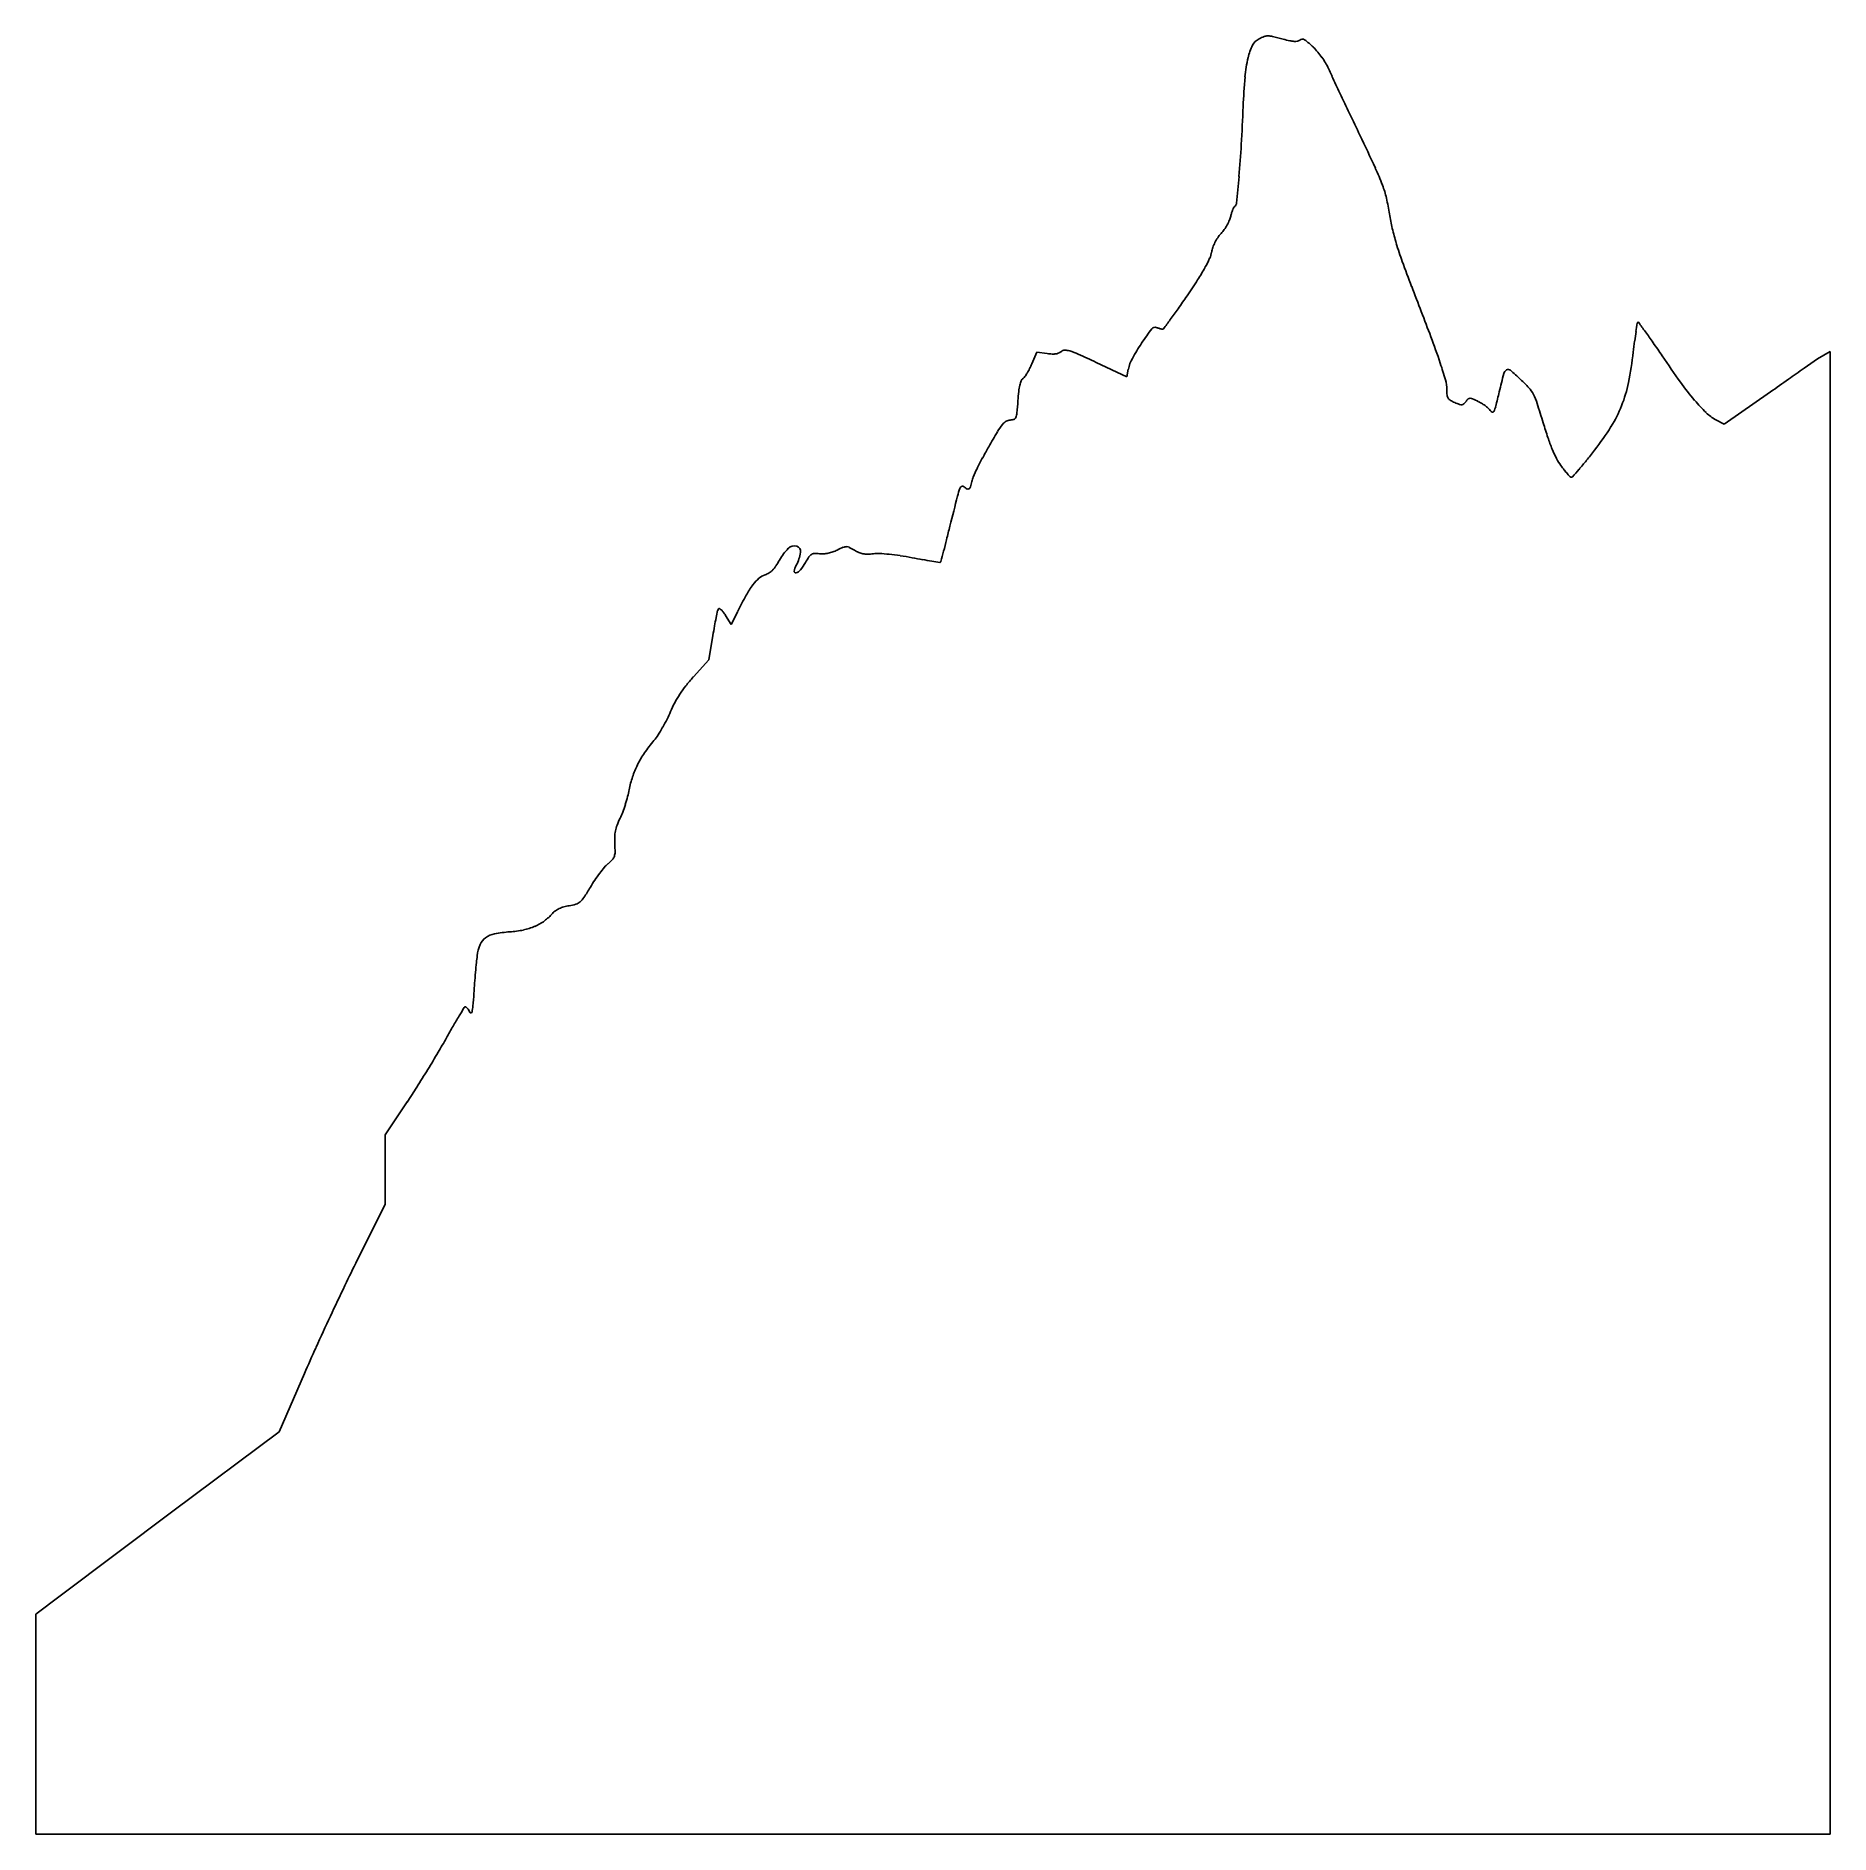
# Model space of a CAD drawing. Header units: millimetres. Extents: x 0 to 18669, y 0 to 18717.
import ezdxf

# ---------------------------------------------------------------- set-up
doc = ezdxf.new("R2010")
doc.units = ezdxf.units.MM

msp = doc.modelspace()

# ---------------------------------------------------------------- linework, layer by layer
at = {"color": 7, "linetype": 'Continuous', "lineweight": 25}
for p, q in [((10363, 15303), (10415, 15424)), ((10415, 15424), (10522, 15410)), ((18399, 15257), (18540, 15355)), ((18540, 15355), (18669, 15433)), ((18669, 0), (18669, 15433)), ((11031, 15319), (11351, 15168)), ((11351, 15168), (11367, 15248)), ((17569, 14674), (18049, 15012)), ((17481, 14721), (17569, 14674)), ((7175, 12685), (7233, 12589)), ((7233, 12589), (7302, 12727)), ((7003, 12224), (7044, 12476)), ((6841, 12044), (7003, 12224)), ((3632, 7277), (3862, 7620)), ((3632, 6553), (3632, 7277)), ((3344, 5975), (3632, 6553)), ((2532, 4188), (2794, 4793)), ((1425, 3360), (2532, 4188)), ((251, 2481), (1425, 3360)), ((251, 2481), (0, 2288)), ((0, 2288), (0, 0)), ((0, 0), (18669, 0))]:
    msp.add_line(p, q, dxfattribs=at)
for centre, radius, start, end in [((12817, 18607), 110, 88.7912, 109.632), ((13182, 18357), 584, 153.3368, 166.8035), ((12798, 18550), 154, 117.1266, 153.3368), ((12926, 18301), 434, 109.6321, 117.1265), ((12814, 18484), 233, 76.4942, 88.7912), ((11785, 14200), 4638, 75.0974, 76.4943), ((13328, 19999), 1362, 255.0975, 258.0531), ((13108, 18956), 296, 258.0531, 267.2304), ((13100, 18794), 134, 267.2304, 281.5789), ((13116, 18716), 54.5, 281.579, 309.6902), ((13177, 18642), 42.1, 55.1618, 129.6902), ((12820, 18128), 668, 45.1757, 55.1618), ((12704, 18011), 832, 35.4441, 45.1758), ((13974, 18172), 1398, 166.8035, 175.1398), ((12811, 18088), 701, 24.3725, 35.4442), ((19076, 20926), 6176, 204.3725, 205.1744), ((19627, 17691), 7071, 175.1398, 177.6465), ((126501, 71418), 124877, 205.1745, 205.26457), ((-12049, 18993), 24632, 356.7251, 357.6466), ((124289, 70374), 122431, 205.26466, 205.37398), ((159465, 87057), 161362, 205.37399, 205.46292), ((-15975, 3516), 32953, 24.8054, 25.4629), ((428, 18279), 12134, 355.16, 356.7251), ((-17323, 19782), 29949, 354.6236, 355.1599), ((11590, 16256), 2586, 20.5717, 24.8054), ((12950, 16766), 1134, 13.28, 20.5718), ((12909, 16738), 487, 163.6323, 167.8912), ((12792, 16772), 365, 158.3478, 163.6323), ((12743, 16792), 312, 153.2471, 158.3479), ((12489, 16920), 27, 122.611, 153.2471), ((12450, 16980), 43.9, 302.611, 354.6236), ((12091, 16564), 2016, 8.5419, 13.28), ((15979, 17148), 1916, 188.5418, 193.1111), ((12646, 16379), 422, 138.0433, 145.7385), ((12020, 16941), 420, 318.0433, 325.248), ((11868, 17047), 606, 325.248, 330.7192), ((11906, 17025), 561, 330.7192, 336.3035), ((12227, 16884), 211, 336.3035, 347.8912), ((16425, 17252), 2373, 193.1111, 197.0023), ((12510, 16423), 279, 160.6617, 170.915), ((12640, 16377), 417, 153.0717, 160.6617), ((12669, 16363), 450, 145.7385, 153.0717), ((17894, 17701), 3910, 197.0023, 199.9224), ((9967, 17538), 2520, 327.3269, 330.697), ((10864, 17034), 1490, 330.697, 334.9125), ((11992, 16506), 245, 334.9126, 350.9149), ((27587, 21214), 14220, 199.9223, 201.0396), ((5477, 20417), 7854, 325.8825, 327.3268), ((-77666, -19273), 98552, 20.71415, 21.03959), ((4380, 21160), 9178, 324.8586, 325.8826), ((1134, 23745), 13325, 322.6883, 323.203), ((7936, 18657), 4830, 323.2031, 324.8586), ((32057, 13371), 15574, 171.302, 171.6213), ((16681, 15724), 18, 135, 171.3018), ((16672, 15733), 5.19, 36.2994, 134.9999), ((-3163, 1163), 24616, 36.017, 36.2994), ((14339, 13618), 3412, 143.0392, 146.1406), ((11644, 15645), 40.1, 69.2605, 143.0392), ((11865, 16229), 584, 249.2604, 250.9471), ((11903, 16337), 699, 250.9471, 252.4219), ((11881, 16269), 627, 252.4218, 253.9074), ((11748, 15807), 146, 253.9073, 258.2828), ((11721, 15677), 13.3, 258.283, 322.6883), ((6317, 12486), 8764, 18.7957, 20.7142), ((26375, 14292), 9819, 172.6901, 173.3707), ((21967, 14858), 5374, 171.6214, 172.6901), ((11580, 11881), 6389, 34.7592, 36.017), ((10595, 15950), 545, 262.3606, 267.7589), ((10582, 15617), 212, 267.7589, 278.6873), ((10593, 15541), 135, 278.6873, 292.744), ((10612, 15498), 87.7, 292.744, 312.1446), ((10706, 15393), 52.8, 89.8669, 132.1447), ((10705, 15272), 174, 72.475, 89.867), ((10523, 14695), 779, 65.584, 72.4751), ((5132, 2819), 13822, 64.736, 65.584), ((11758, 15167), 399, 151.0731, 168.2853), ((13295, 14318), 2155, 146.1405, 151.0732), ((12859, 15863), 3788, 348.5017, 353.3707), ((6295, 8214), 12821, 34.0122, 34.7591), ((26603, 21918), 11678, 214.0121, 215.6524), ((10223, 15218), 82.2, 306.1749, 324.5496), ((9788, 15528), 616, 324.5497, 328.713), ((9705, 15578), 713, 328.713, 332.9226), ((9631, 15616), 796, 332.9225, 336.7976), ((11675, 14309), 3104, 15.4604, 18.7957), ((22716, 13243), 7695, 165.2519, 166.7148), ((15336, 15186), 62.9, 120.5631, 165.2519), ((15321, 15211), 34.4, 50.0056, 120.5631), ((13810, 13409), 2385, 46.5968, 50.0057), ((77958, -69971), 103977, 124.94611, 125.05612), ((12373, 14773), 2160, 173.573, 176.079), ((10823, 14948), 600, 167.0705, 173.5729), ((10542, 15012), 312, 158.1686, 167.0704), ((10304, 15107), 55.4, 126.175, 158.1685), ((14294, 15034), 387, 0, 15.4604), ((15200, 15034), 519, 180, 186.1876), ((14760, 14986), 76.3, 186.1877, 211.6723), ((5043, 17416), 10464, 345.8691, 346.7148), ((14469, 14106), 1426, 41.6779, 46.5968), ((15280, 14829), 340, 27.4068, 41.6779), ((15038, 14703), 613, 17.9317, 27.4069), ((15172, 15393), 1428, 338.4155, 348.5017), ((19656, 16935), 3129, 215.6524, 220.0217), ((120014, -129908), 177196, 125.05607, 125.12987), ((10046, 14805), 163, 338.5814, 354.9431), ((3639, 15372), 6595, 354.9432, 356.079), ((14753, 14982), 68.4, 211.6722, 239.1204), ((14913, 15249), 379, 239.1204, 246.843), ((15074, 15625), 788, 246.843, 250.6604), ((14833, 14938), 60, 250.6603, 275.7811), ((14835, 14912), 34.2, 275.781, 312.7454), ((14742, 15013), 172, 312.7455, 323.9434), ((15033, 14801), 189, 133.1891, 143.9435), ((14923, 14918), 27.7, 88.8339, 133.1891), ((14922, 14880), 65.8, 65.0294, 88.8339), ((14131, 13181), 1940, 62.9711, 65.0293), ((14777, 14447), 519, 58.0073, 62.9711), ((14785, 14461), 503, 52.9242, 58.0074), ((14830, 14520), 428, 47.744, 52.9243), ((15067, 14780), 76.6, 29.2326, 47.7441), ((15165, 14835), 35.6, 209.2327, 252.3189), ((15158, 14815), 14.8, 252.319, 334.1732), ((14925, 14928), 274, 334.1731, 345.8692), ((6566, 11961), 9517, 16.6508, 17.9317), ((15266, 15355), 1327, 327.8686, 338.4155), ((18530, 15990), 1658, 220.0218, 226.0637), ((17700, 15128), 462, 226.0637, 241.696), ((10557, 14267), 643, 141.0564, 149.0574), ((10189, 14564), 170, 122.8049, 141.0564), ((10138, 14643), 75.4, 89.3431, 122.8049), ((10140, 14824), 105, 269.3432, 290.5059), ((10165, 14758), 35, 290.506, 338.5813), ((19928, 15958), 4429, 196.6508, 198.7154), ((13910, 16207), 2928, 322.0331, 327.8687), ((13519, 12377), 4153, 150.2273, 152.008), ((17655, 10011), 8918, 149.0574, 150.2274), ((17608, 15172), 1980, 198.7155, 202.4847), ((17003, 14921), 1325, 202.4847, 207.0934), ((12755, 12783), 3289, 152.008, 154.1293), ((16336, 14580), 575, 207.0934, 215.6945), ((16993, 15052), 1384, 215.6946, 218.1073), ((12708, 17065), 4404, 319.5066, 321.0536), ((9826, 19394), 8109, 321.0536, 322.0331), ((9124, 14195), 625, 343.9687, 349.2398), ((9950, 14038), 216, 156.0111, 169.2398), ((12602, 12858), 3118, 154.1293, 156.0111), ((16555, 14708), 827, 218.1073, 221.655), ((16666, 14807), 977, 221.655, 224.1149), ((15977, 14139), 16.5, 224.1149, 270), ((15977, 14140), 17.3, 270, 318.982), ((7587, 21437), 11137, 318.982, 319.5066), ((104041, -9918), 97415, 165.83051, 166.02051), ((10429, 13716), 865, 160.3411, 165.8305), ((9650, 13994), 38.6, 115.2222, 160.3411), ((9643, 14010), 21.2, 44.9999, 115.2221), ((9782, 14149), 176, 225, 237.8565), ((9699, 14017), 19.1, 237.8565, 303.3702), ((9688, 14033), 38, 303.3703, 343.9686), ((-15343, 19802), 25612, 345.6937, 346.0205), ((8226, 12994), 556, 135.5669, 151.4419), ((7891, 13323), 86.5, 72.9695, 135.5668), ((7515, 13412), 447, 332.6556, 350.9576), ((7899, 13351), 57.5, 350.9576, 72.9695), ((8842, 12765), 958, 146.4759, 150.6615), ((8116, 13246), 87.3, 122.2223, 146.4758), ((8102, 13268), 62.1, 91.5519, 122.2222), ((8111, 12965), 365, 83.2643, 91.5518), ((8181, 13564), 239, 263.2643, 273.7146), ((8174, 13676), 351, 273.7146, 281.5427), ((8168, 13708), 383, 281.5426, 289.056), ((8168, 13706), 381, 289.056, 296.6007), ((8882, 12281), 1213, 113.3446, 116.6008), ((8433, 13321), 79.4, 89.5299, 113.3446), ((8433, 13333), 68.2, 62.9369, 89.53), ((8113, 12706), 771, 58.4453, 62.937), ((8690, 13646), 332, 238.4454, 247.2307), ((8644, 13536), 212, 247.2307, 259.5005), ((8651, 13572), 249, 259.5005, 270.6757), ((8647, 13912), 589, 270.6758, 276.5446), ((8759, 12937), 392, 87.0223, 96.5446), ((8678, 11395), 1937, 84.1066, 87.0223), ((8627, 10898), 2437, 81.3634, 84.1066), ((8500, 10062), 3282, 79.169, 81.3634), ((-55543, 30560), 67227, 345.07528, 345.16902), ((-3711, 16836), 13609, 345.1691, 345.6937), ((7645, 12933), 184, 108.3145, 131.2757), ((7528, 13289), 191, 288.3145, 302.268), ((7519, 13303), 207, 302.268, 315.3856), ((7456, 13365), 295, 315.3855, 326.0977), ((7079, 13618), 749, 326.0977, 331.442), ((8109, 13104), 223, 152.6556, 169.5977), ((7905, 13142), 14.7, 169.5977, 286.449), ((7882, 13218), 94, 286.4489, 321.3509), ((7517, 13510), 561, 321.3509, 330.6616), ((10894, 22574), 9457, 259.169, 259.8504), ((10107, 18178), 4990, 259.8504, 260.9498), ((12269, 31754), 18738, 260.9498, 261.2052), ((9406, 13245), 8.62, 261.2051, 314.9999), ((9400, 13250), 16.5, 315, 345.0754), ((8221, 12436), 949, 143.1943, 150.9599), ((7816, 12739), 443, 131.2757, 143.1944), ((12353, 11575), 5386, 167.5595, 168.3554), ((7155, 12722), 62, 148.2825, 167.5595), ((7108, 12751), 7.86, 62.3684, 148.2825), ((7075, 12687), 79.4, 46.4507, 62.3684), ((6999, 12607), 190, 36.337, 46.4507), ((11269, 10744), 4435, 150.9599, 153.4339), ((12955, 11506), 5990, 169.7199, 170.6781), ((10738, 11908), 3737, 168.3554, 169.7199), ((6781, 12447), 461, 31.112, 36.337), ((8229, 10789), 1872, 137.8966, 141.593), ((7596, 11275), 1073, 146.7035, 152.1685), ((7715, 11197), 1215, 141.593, 146.7034), ((4998, 12399), 1759, 330.022, 333.1621), ((5576, 12107), 1112, 333.1622, 337.5904), ((7606, 11270), 1084, 152.1685, 157.5904), ((5938, 11791), 640, 320.356, 326.8457), ((5079, 12352), 1665, 326.8457, 330.022), ((7215, 10649), 1070, 145.6195, 153.3243), ((7801, 10248), 1780, 140.356, 145.6194), ((7092, 10711), 931, 153.3243, 161.6396), ((5201, 11051), 988, 345.2126, 349.5406), ((7154, 10690), 997, 161.6395, 169.5407), ((4528, 11226), 1685, 339.5171, 342.3739), ((4478, 11242), 1736, 342.374, 345.2125), ((6416, 10362), 394, 159.1521, 168.4155), ((6893, 10180), 905, 154.1753, 159.1521), ((5423, 10892), 729, 334.1753, 339.5171), ((6771, 10352), 749, 177.9742, 183.6599), ((6396, 10366), 374, 168.4154, 177.9741), ((4691, 10219), 1335, 0.1175, 3.66), ((5620, 10496), 517, 310.0851, 317.0179), ((5927, 10210), 97.3, 317.0178, 340.8911), ((5893, 10222), 133, 340.8911, 0.1176), ((7033, 9106), 1470, 145.9389, 149.2859), ((7180, 9006), 1648, 142.8664, 145.9388), ((7028, 9122), 1457, 139.7618, 142.8663), ((6156, 9860), 315, 130.0852, 139.7617), ((5520, 9865), 215, 311.1682, 327.1925), ((2754, 11648), 3507, 327.1926, 329.2859), ((4999, 9908), 497, 305.9889, 319.1707), ((5513, 9464), 182, 125.9002, 139.1706), ((5547, 9417), 239, 115.0839, 125.9002), ((5571, 9366), 296, 105.4152, 115.084), ((5616, 9203), 465, 98.5285, 105.4152), ((5468, 10188), 531, 278.5285, 286.5033), ((5586, 9790), 116, 286.5033, 311.1682), ((4815, 9143), 232, 100.8294, 126.3334), ((5018, 8082), 1312, 93.7575, 100.8294), ((4866, 10393), 1004, 273.7575, 281.8166), ((4944, 10021), 623, 281.8166, 293.3355), ((4983, 9930), 525, 293.3355, 305.9889), ((5084, 9076), 497, 158.4349, 172.4179), ((4774, 9199), 163, 126.3334, 158.435), ((13875, 8137), 9338, 174.2566, 174.883), ((6763, 8852), 2190, 172.4179, 174.2566), ((13139, 8184), 8601, 175.5053, 176.222), ((14912, 8044), 10379, 174.8829, 175.5053), ((4469, 8598), 13.1, 90, 148.0403), ((4469, 8598), 13, 46.5774, 90), ((4093, 8656), 455, 347.7385, 355.3075), ((-3718, 9297), 8293, 355.3076, 356.222), ((8257, 6155), 4519, 148.5123, 150.0544), ((15229, 1884), 12696, 148.0402, 148.5123), ((4394, 8518), 122, 38.1983, 46.5774), ((4362, 8493), 163, 30.3443, 38.1983), ((4295, 8454), 241, 24.4702, 30.3443), ((4524, 8558), 11.2, 204.4702, 284.258), ((4523, 8562), 15.4, 284.258, 347.7385), ((-942, 11174), 5959, 329.3679, 331.0154), ((11708, 4167), 8502, 150.0544, 151.0154), ((-7519, 15069), 13603, 328.4789, 329.3679), ((-7793, 15237), 13924, 327.5938, 328.4789), ((-2467, 11856), 7616, 326.2034, 327.5938), ((18314, -1503), 16734, 153.4558, 154.4651), ((34630, -9298), 34816, 154.4652, 155.0487), ((34765, -9360), 34965, 155.0487, 155.6318), ((18861, -2157), 17506, 155.6317, 156.6101)]:
    msp.add_arc(centre, radius, start, end, dxfattribs=at)

doc.saveas('drawing.dxf')
